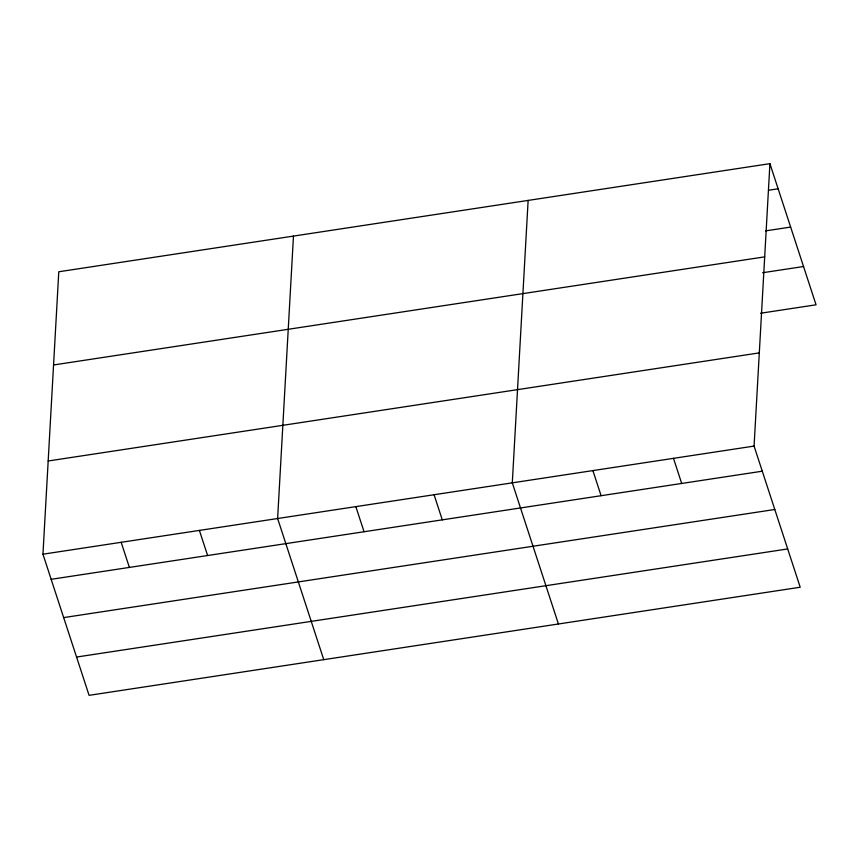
<?xml version="1.0" encoding="UTF-8"?>
<svg xmlns="http://www.w3.org/2000/svg" width="859" height="859" viewBox="0 0 859 859"><rect width="100%" height="100%" fill="white"/><g stroke="black" fill="none" stroke-linecap="round" stroke-linejoin="round"><path stroke-width="1.29" d="M769.922 163.661L754.073 446.089L800.212 587.234L89.078 695.339L42.95 554.195L58.788 271.766L769.922 163.661L816.05 304.805L760.559 313.245M293.467 236.096L277.618 518.514L323.757 659.658M528.135 200.426L512.297 482.844L558.425 623.988M768.88 190.193L778.125 188.787M765.541 230.888L790.645 227.077M53.569 364.968L764.693 256.862M762.577 272.743L803.541 266.515M48.179 460.993L759.302 352.888M42.95 554.195L754.073 446.089M51.164 579.31L762.287 471.204M63.673 617.6L774.797 509.494M76.569 657.049L787.692 548.944M673.477 458.341L681.692 483.456M592.893 470.592L601.096 495.707M434.074 494.73L442.278 519.856M355.841 506.627L364.055 531.742M199.395 530.411L207.61 555.526M121.173 542.297L129.387 567.423"/></g></svg>
